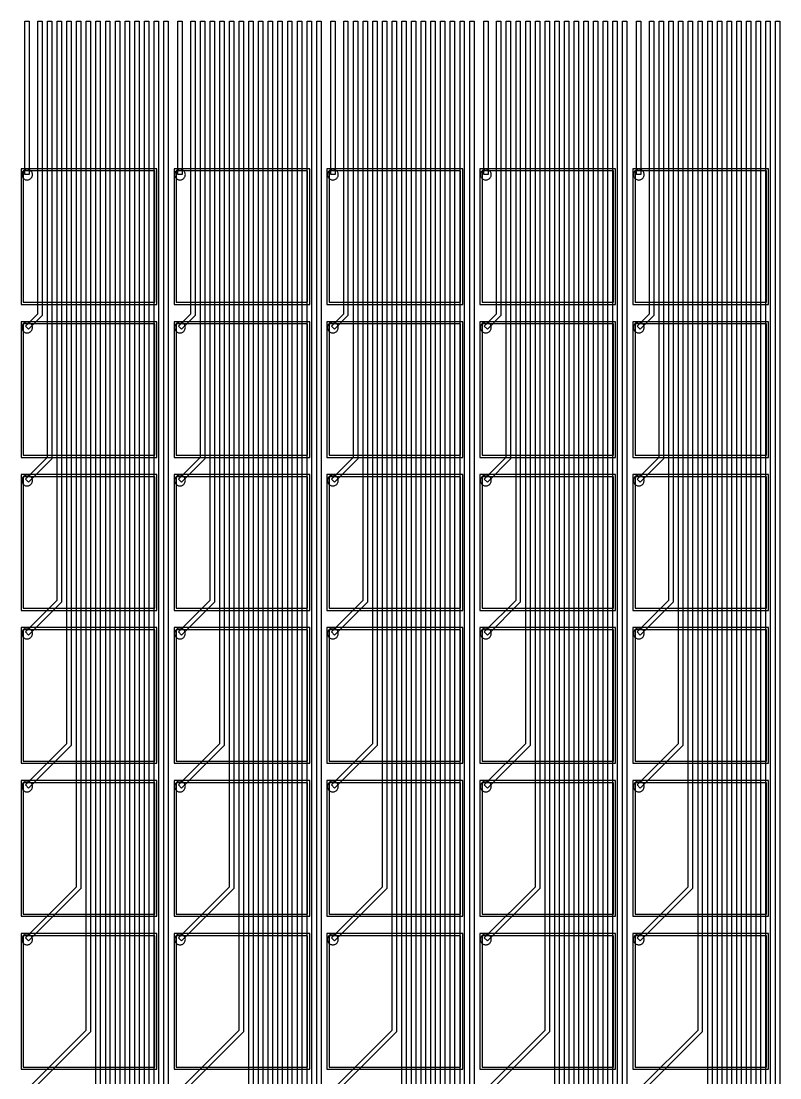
# Model space of a CAD drawing. Header units: metres. Extents: x -1210 to 4965, y 111 to 1966.
# Drawn here: x 2627 to 2979.2, y 1175 to 1665.5 of the extents above; entities that cross this region are included whole.
import ezdxf

# ---------------------------------------------------------------- set-up
doc = ezdxf.new("R2010")
doc.units = ezdxf.units.M
for name, color, linetype in [('Etching', 1, 'CONTINUOUS'), ('EtchingPad', 2, 'CONTINUOUS'), ('Metal1', 4, 'CONTINUOUS'), ('Metal2', 3, 'CONTINUOUS')]:
    doc.layers.add(name, color=color, linetype=linetype)

msp = doc.modelspace()

# ---------------------------------------------------------------- linework, layer by layer
at = {"layer": 'Etching'}
for points in [[(2632.25, 1594.25), (2632.23, 1594.58), (2632.16, 1594.9), (2632.06, 1595.21), (2631.92, 1595.5), (2631.73, 1595.77), (2631.52, 1596.02), (2631.27, 1596.23), (2631, 1596.42), (2630.71, 1596.56), (2630.4, 1596.66), (2630.08, 1596.73), (2629.75, 1596.75), (2629.42, 1596.73), (2629.1, 1596.66), (2628.79, 1596.56), (2628.5, 1596.42), (2628.23, 1596.23), (2627.98, 1596.02), (2627.77, 1595.77), (2627.58, 1595.5), (2627.44, 1595.21), (2627.34, 1594.9), (2627.27, 1594.58), (2627.25, 1594.25), (2627.27, 1593.92), (2627.34, 1593.6), (2627.44, 1593.29), (2627.58, 1593), (2627.77, 1592.73), (2627.98, 1592.48), (2628.23, 1592.27), (2628.5, 1592.08), (2628.79, 1591.94), (2629.1, 1591.84), (2629.42, 1591.77), (2629.75, 1591.75), (2630.08, 1591.77), (2630.4, 1591.84), (2630.71, 1591.94), (2631, 1592.08), (2631.27, 1592.27), (2631.52, 1592.48), (2631.73, 1592.73), (2631.92, 1593), (2632.06, 1593.29), (2632.16, 1593.6), (2632.23, 1593.92), (2632.25, 1594.25)], [(2703.25, 1594.25), (2703.23, 1594.58), (2703.16, 1594.9), (2703.06, 1595.21), (2702.92, 1595.5), (2702.73, 1595.77), (2702.52, 1596.02), (2702.27, 1596.23), (2702, 1596.42), (2701.71, 1596.56), (2701.4, 1596.66), (2701.08, 1596.73), (2700.75, 1596.75), (2700.42, 1596.73), (2700.1, 1596.66), (2699.79, 1596.56), (2699.5, 1596.42), (2699.23, 1596.23), (2698.98, 1596.02), (2698.77, 1595.77), (2698.58, 1595.5), (2698.44, 1595.21), (2698.34, 1594.9), (2698.27, 1594.58), (2698.25, 1594.25), (2698.27, 1593.92), (2698.34, 1593.6), (2698.44, 1593.29), (2698.58, 1593), (2698.77, 1592.73), (2698.98, 1592.48), (2699.23, 1592.27), (2699.5, 1592.08), (2699.79, 1591.94), (2700.1, 1591.84), (2700.42, 1591.77), (2700.75, 1591.75), (2701.08, 1591.77), (2701.4, 1591.84), (2701.71, 1591.94), (2702, 1592.08), (2702.27, 1592.27), (2702.52, 1592.48), (2702.73, 1592.73), (2702.92, 1593), (2703.06, 1593.29), (2703.16, 1593.6), (2703.23, 1593.92), (2703.25, 1594.25)], [(2774.25, 1594.25), (2774.23, 1594.58), (2774.16, 1594.9), (2774.06, 1595.21), (2773.92, 1595.5), (2773.73, 1595.77), (2773.52, 1596.02), (2773.27, 1596.23), (2773, 1596.42), (2772.71, 1596.56), (2772.4, 1596.66), (2772.08, 1596.73), (2771.75, 1596.75), (2771.42, 1596.73), (2771.1, 1596.66), (2770.79, 1596.56), (2770.5, 1596.42), (2770.23, 1596.23), (2769.98, 1596.02), (2769.77, 1595.77), (2769.58, 1595.5), (2769.44, 1595.21), (2769.34, 1594.9), (2769.27, 1594.58), (2769.25, 1594.25), (2769.27, 1593.92), (2769.34, 1593.6), (2769.44, 1593.29), (2769.58, 1593), (2769.77, 1592.73), (2769.98, 1592.48), (2770.23, 1592.27), (2770.5, 1592.08), (2770.79, 1591.94), (2771.1, 1591.84), (2771.42, 1591.77), (2771.75, 1591.75), (2772.08, 1591.77), (2772.4, 1591.84), (2772.71, 1591.94), (2773, 1592.08), (2773.27, 1592.27), (2773.52, 1592.48), (2773.73, 1592.73), (2773.92, 1593), (2774.06, 1593.29), (2774.16, 1593.6), (2774.23, 1593.92), (2774.25, 1594.25)], [(2845.25, 1594.25), (2845.23, 1594.58), (2845.16, 1594.9), (2845.06, 1595.21), (2844.92, 1595.5), (2844.73, 1595.77), (2844.52, 1596.02), (2844.27, 1596.23), (2844, 1596.42), (2843.71, 1596.56), (2843.4, 1596.66), (2843.08, 1596.73), (2842.75, 1596.75), (2842.42, 1596.73), (2842.1, 1596.66), (2841.79, 1596.56), (2841.5, 1596.42), (2841.23, 1596.23), (2840.98, 1596.02), (2840.77, 1595.77), (2840.58, 1595.5), (2840.44, 1595.21), (2840.34, 1594.9), (2840.27, 1594.58), (2840.25, 1594.25), (2840.27, 1593.92), (2840.34, 1593.6), (2840.44, 1593.29), (2840.58, 1593), (2840.77, 1592.73), (2840.98, 1592.48), (2841.23, 1592.27), (2841.5, 1592.08), (2841.79, 1591.94), (2842.1, 1591.84), (2842.42, 1591.77), (2842.75, 1591.75), (2843.08, 1591.77), (2843.4, 1591.84), (2843.71, 1591.94), (2844, 1592.08), (2844.27, 1592.27), (2844.52, 1592.48), (2844.73, 1592.73), (2844.92, 1593), (2845.06, 1593.29), (2845.16, 1593.6), (2845.23, 1593.92), (2845.25, 1594.25)], [(2916.25, 1594.25), (2916.23, 1594.58), (2916.16, 1594.9), (2916.06, 1595.21), (2915.92, 1595.5), (2915.73, 1595.77), (2915.52, 1596.02), (2915.27, 1596.23), (2915, 1596.42), (2914.71, 1596.56), (2914.4, 1596.66), (2914.08, 1596.73), (2913.75, 1596.75), (2913.42, 1596.73), (2913.1, 1596.66), (2912.79, 1596.56), (2912.5, 1596.42), (2912.23, 1596.23), (2911.98, 1596.02), (2911.77, 1595.77), (2911.58, 1595.5), (2911.44, 1595.21), (2911.34, 1594.9), (2911.27, 1594.58), (2911.25, 1594.25), (2911.27, 1593.92), (2911.34, 1593.6), (2911.44, 1593.29), (2911.58, 1593), (2911.77, 1592.73), (2911.98, 1592.48), (2912.23, 1592.27), (2912.5, 1592.08), (2912.79, 1591.94), (2913.1, 1591.84), (2913.42, 1591.77), (2913.75, 1591.75), (2914.08, 1591.77), (2914.4, 1591.84), (2914.71, 1591.94), (2915, 1592.08), (2915.27, 1592.27), (2915.52, 1592.48), (2915.73, 1592.73), (2915.92, 1593), (2916.06, 1593.29), (2916.16, 1593.6), (2916.23, 1593.92), (2916.25, 1594.25)], [(2632.25, 1523.25), (2632.23, 1523.58), (2632.16, 1523.9), (2632.06, 1524.21), (2631.92, 1524.5), (2631.73, 1524.77), (2631.52, 1525.02), (2631.27, 1525.23), (2631, 1525.42), (2630.71, 1525.56), (2630.4, 1525.66), (2630.08, 1525.73), (2629.75, 1525.75), (2629.42, 1525.73), (2629.1, 1525.66), (2628.79, 1525.56), (2628.5, 1525.42), (2628.23, 1525.23), (2627.98, 1525.02), (2627.77, 1524.77), (2627.58, 1524.5), (2627.44, 1524.21), (2627.34, 1523.9), (2627.27, 1523.58), (2627.25, 1523.25), (2627.27, 1522.92), (2627.34, 1522.6), (2627.44, 1522.29), (2627.58, 1522), (2627.77, 1521.73), (2627.98, 1521.48), (2628.23, 1521.27), (2628.5, 1521.08), (2628.79, 1520.94), (2629.1, 1520.84), (2629.42, 1520.77), (2629.75, 1520.75), (2630.08, 1520.77), (2630.4, 1520.84), (2630.71, 1520.94), (2631, 1521.08), (2631.27, 1521.27), (2631.52, 1521.48), (2631.73, 1521.73), (2631.92, 1522), (2632.06, 1522.29), (2632.16, 1522.6), (2632.23, 1522.92), (2632.25, 1523.25)], [(2703.25, 1523.25), (2703.23, 1523.58), (2703.16, 1523.9), (2703.06, 1524.21), (2702.92, 1524.5), (2702.73, 1524.77), (2702.52, 1525.02), (2702.27, 1525.23), (2702, 1525.42), (2701.71, 1525.56), (2701.4, 1525.66), (2701.08, 1525.73), (2700.75, 1525.75), (2700.42, 1525.73), (2700.1, 1525.66), (2699.79, 1525.56), (2699.5, 1525.42), (2699.23, 1525.23), (2698.98, 1525.02), (2698.77, 1524.77), (2698.58, 1524.5), (2698.44, 1524.21), (2698.34, 1523.9), (2698.27, 1523.58), (2698.25, 1523.25), (2698.27, 1522.92), (2698.34, 1522.6), (2698.44, 1522.29), (2698.58, 1522), (2698.77, 1521.73), (2698.98, 1521.48), (2699.23, 1521.27), (2699.5, 1521.08), (2699.79, 1520.94), (2700.1, 1520.84), (2700.42, 1520.77), (2700.75, 1520.75), (2701.08, 1520.77), (2701.4, 1520.84), (2701.71, 1520.94), (2702, 1521.08), (2702.27, 1521.27), (2702.52, 1521.48), (2702.73, 1521.73), (2702.92, 1522), (2703.06, 1522.29), (2703.16, 1522.6), (2703.23, 1522.92), (2703.25, 1523.25)], [(2774.25, 1523.25), (2774.23, 1523.58), (2774.16, 1523.9), (2774.06, 1524.21), (2773.92, 1524.5), (2773.73, 1524.77), (2773.52, 1525.02), (2773.27, 1525.23), (2773, 1525.42), (2772.71, 1525.56), (2772.4, 1525.66), (2772.08, 1525.73), (2771.75, 1525.75), (2771.42, 1525.73), (2771.1, 1525.66), (2770.79, 1525.56), (2770.5, 1525.42), (2770.23, 1525.23), (2769.98, 1525.02), (2769.77, 1524.77), (2769.58, 1524.5), (2769.44, 1524.21), (2769.34, 1523.9), (2769.27, 1523.58), (2769.25, 1523.25), (2769.27, 1522.92), (2769.34, 1522.6), (2769.44, 1522.29), (2769.58, 1522), (2769.77, 1521.73), (2769.98, 1521.48), (2770.23, 1521.27), (2770.5, 1521.08), (2770.79, 1520.94), (2771.1, 1520.84), (2771.42, 1520.77), (2771.75, 1520.75), (2772.08, 1520.77), (2772.4, 1520.84), (2772.71, 1520.94), (2773, 1521.08), (2773.27, 1521.27), (2773.52, 1521.48), (2773.73, 1521.73), (2773.92, 1522), (2774.06, 1522.29), (2774.16, 1522.6), (2774.23, 1522.92), (2774.25, 1523.25)], [(2845.25, 1523.25), (2845.23, 1523.58), (2845.16, 1523.9), (2845.06, 1524.21), (2844.92, 1524.5), (2844.73, 1524.77), (2844.52, 1525.02), (2844.27, 1525.23), (2844, 1525.42), (2843.71, 1525.56), (2843.4, 1525.66), (2843.08, 1525.73), (2842.75, 1525.75), (2842.42, 1525.73), (2842.1, 1525.66), (2841.79, 1525.56), (2841.5, 1525.42), (2841.23, 1525.23), (2840.98, 1525.02), (2840.77, 1524.77), (2840.58, 1524.5), (2840.44, 1524.21), (2840.34, 1523.9), (2840.27, 1523.58), (2840.25, 1523.25), (2840.27, 1522.92), (2840.34, 1522.6), (2840.44, 1522.29), (2840.58, 1522), (2840.77, 1521.73), (2840.98, 1521.48), (2841.23, 1521.27), (2841.5, 1521.08), (2841.79, 1520.94), (2842.1, 1520.84), (2842.42, 1520.77), (2842.75, 1520.75), (2843.08, 1520.77), (2843.4, 1520.84), (2843.71, 1520.94), (2844, 1521.08), (2844.27, 1521.27), (2844.52, 1521.48), (2844.73, 1521.73), (2844.92, 1522), (2845.06, 1522.29), (2845.16, 1522.6), (2845.23, 1522.92), (2845.25, 1523.25)], [(2916.25, 1523.25), (2916.23, 1523.58), (2916.16, 1523.9), (2916.06, 1524.21), (2915.92, 1524.5), (2915.73, 1524.77), (2915.52, 1525.02), (2915.27, 1525.23), (2915, 1525.42), (2914.71, 1525.56), (2914.4, 1525.66), (2914.08, 1525.73), (2913.75, 1525.75), (2913.42, 1525.73), (2913.1, 1525.66), (2912.79, 1525.56), (2912.5, 1525.42), (2912.23, 1525.23), (2911.98, 1525.02), (2911.77, 1524.77), (2911.58, 1524.5), (2911.44, 1524.21), (2911.34, 1523.9), (2911.27, 1523.58), (2911.25, 1523.25), (2911.27, 1522.92), (2911.34, 1522.6), (2911.44, 1522.29), (2911.58, 1522), (2911.77, 1521.73), (2911.98, 1521.48), (2912.23, 1521.27), (2912.5, 1521.08), (2912.79, 1520.94), (2913.1, 1520.84), (2913.42, 1520.77), (2913.75, 1520.75), (2914.08, 1520.77), (2914.4, 1520.84), (2914.71, 1520.94), (2915, 1521.08), (2915.27, 1521.27), (2915.52, 1521.48), (2915.73, 1521.73), (2915.92, 1522), (2916.06, 1522.29), (2916.16, 1522.6), (2916.23, 1522.92), (2916.25, 1523.25)], [(2632.25, 1452.25), (2632.23, 1452.58), (2632.16, 1452.9), (2632.06, 1453.21), (2631.92, 1453.5), (2631.73, 1453.77), (2631.52, 1454.02), (2631.27, 1454.23), (2631, 1454.42), (2630.71, 1454.56), (2630.4, 1454.66), (2630.08, 1454.73), (2629.75, 1454.75), (2629.42, 1454.73), (2629.1, 1454.66), (2628.79, 1454.56), (2628.5, 1454.42), (2628.23, 1454.23), (2627.98, 1454.02), (2627.77, 1453.77), (2627.58, 1453.5), (2627.44, 1453.21), (2627.34, 1452.9), (2627.27, 1452.58), (2627.25, 1452.25), (2627.27, 1451.92), (2627.34, 1451.6), (2627.44, 1451.29), (2627.58, 1451), (2627.77, 1450.73), (2627.98, 1450.48), (2628.23, 1450.27), (2628.5, 1450.08), (2628.79, 1449.94), (2629.1, 1449.84), (2629.42, 1449.77), (2629.75, 1449.75), (2630.08, 1449.77), (2630.4, 1449.84), (2630.71, 1449.94), (2631, 1450.08), (2631.27, 1450.27), (2631.52, 1450.48), (2631.73, 1450.73), (2631.92, 1451), (2632.06, 1451.29), (2632.16, 1451.6), (2632.23, 1451.92), (2632.25, 1452.25)], [(2703.25, 1452.25), (2703.23, 1452.58), (2703.16, 1452.9), (2703.06, 1453.21), (2702.92, 1453.5), (2702.73, 1453.77), (2702.52, 1454.02), (2702.27, 1454.23), (2702, 1454.42), (2701.71, 1454.56), (2701.4, 1454.66), (2701.08, 1454.73), (2700.75, 1454.75), (2700.42, 1454.73), (2700.1, 1454.66), (2699.79, 1454.56), (2699.5, 1454.42), (2699.23, 1454.23), (2698.98, 1454.02), (2698.77, 1453.77), (2698.58, 1453.5), (2698.44, 1453.21), (2698.34, 1452.9), (2698.27, 1452.58), (2698.25, 1452.25), (2698.27, 1451.92), (2698.34, 1451.6), (2698.44, 1451.29), (2698.58, 1451), (2698.77, 1450.73), (2698.98, 1450.48), (2699.23, 1450.27), (2699.5, 1450.08), (2699.79, 1449.94), (2700.1, 1449.84), (2700.42, 1449.77), (2700.75, 1449.75), (2701.08, 1449.77), (2701.4, 1449.84), (2701.71, 1449.94), (2702, 1450.08), (2702.27, 1450.27), (2702.52, 1450.48), (2702.73, 1450.73), (2702.92, 1451), (2703.06, 1451.29), (2703.16, 1451.6), (2703.23, 1451.92), (2703.25, 1452.25)], [(2774.25, 1452.25), (2774.23, 1452.58), (2774.16, 1452.9), (2774.06, 1453.21), (2773.92, 1453.5), (2773.73, 1453.77), (2773.52, 1454.02), (2773.27, 1454.23), (2773, 1454.42), (2772.71, 1454.56), (2772.4, 1454.66), (2772.08, 1454.73), (2771.75, 1454.75), (2771.42, 1454.73), (2771.1, 1454.66), (2770.79, 1454.56), (2770.5, 1454.42), (2770.23, 1454.23), (2769.98, 1454.02), (2769.77, 1453.77), (2769.58, 1453.5), (2769.44, 1453.21), (2769.34, 1452.9), (2769.27, 1452.58), (2769.25, 1452.25), (2769.27, 1451.92), (2769.34, 1451.6), (2769.44, 1451.29), (2769.58, 1451), (2769.77, 1450.73), (2769.98, 1450.48), (2770.23, 1450.27), (2770.5, 1450.08), (2770.79, 1449.94), (2771.1, 1449.84), (2771.42, 1449.77), (2771.75, 1449.75), (2772.08, 1449.77), (2772.4, 1449.84), (2772.71, 1449.94), (2773, 1450.08), (2773.27, 1450.27), (2773.52, 1450.48), (2773.73, 1450.73), (2773.92, 1451), (2774.06, 1451.29), (2774.16, 1451.6), (2774.23, 1451.92), (2774.25, 1452.25)], [(2845.25, 1452.25), (2845.23, 1452.58), (2845.16, 1452.9), (2845.06, 1453.21), (2844.92, 1453.5), (2844.73, 1453.77), (2844.52, 1454.02), (2844.27, 1454.23), (2844, 1454.42), (2843.71, 1454.56), (2843.4, 1454.66), (2843.08, 1454.73), (2842.75, 1454.75), (2842.42, 1454.73), (2842.1, 1454.66), (2841.79, 1454.56), (2841.5, 1454.42), (2841.23, 1454.23), (2840.98, 1454.02), (2840.77, 1453.77), (2840.58, 1453.5), (2840.44, 1453.21), (2840.34, 1452.9), (2840.27, 1452.58), (2840.25, 1452.25), (2840.27, 1451.92), (2840.34, 1451.6), (2840.44, 1451.29), (2840.58, 1451), (2840.77, 1450.73), (2840.98, 1450.48), (2841.23, 1450.27), (2841.5, 1450.08), (2841.79, 1449.94), (2842.1, 1449.84), (2842.42, 1449.77), (2842.75, 1449.75), (2843.08, 1449.77), (2843.4, 1449.84), (2843.71, 1449.94), (2844, 1450.08), (2844.27, 1450.27), (2844.52, 1450.48), (2844.73, 1450.73), (2844.92, 1451), (2845.06, 1451.29), (2845.16, 1451.6), (2845.23, 1451.92), (2845.25, 1452.25)], [(2916.25, 1452.25), (2916.23, 1452.58), (2916.16, 1452.9), (2916.06, 1453.21), (2915.92, 1453.5), (2915.73, 1453.77), (2915.52, 1454.02), (2915.27, 1454.23), (2915, 1454.42), (2914.71, 1454.56), (2914.4, 1454.66), (2914.08, 1454.73), (2913.75, 1454.75), (2913.42, 1454.73), (2913.1, 1454.66), (2912.79, 1454.56), (2912.5, 1454.42), (2912.23, 1454.23), (2911.98, 1454.02), (2911.77, 1453.77), (2911.58, 1453.5), (2911.44, 1453.21), (2911.34, 1452.9), (2911.27, 1452.58), (2911.25, 1452.25), (2911.27, 1451.92), (2911.34, 1451.6), (2911.44, 1451.29), (2911.58, 1451), (2911.77, 1450.73), (2911.98, 1450.48), (2912.23, 1450.27), (2912.5, 1450.08), (2912.79, 1449.94), (2913.1, 1449.84), (2913.42, 1449.77), (2913.75, 1449.75), (2914.08, 1449.77), (2914.4, 1449.84), (2914.71, 1449.94), (2915, 1450.08), (2915.27, 1450.27), (2915.52, 1450.48), (2915.73, 1450.73), (2915.92, 1451), (2916.06, 1451.29), (2916.16, 1451.6), (2916.23, 1451.92), (2916.25, 1452.25)], [(2632.25, 1381.25), (2632.23, 1381.58), (2632.16, 1381.9), (2632.06, 1382.21), (2631.92, 1382.5), (2631.73, 1382.77), (2631.52, 1383.02), (2631.27, 1383.23), (2631, 1383.42), (2630.71, 1383.56), (2630.4, 1383.66), (2630.08, 1383.73), (2629.75, 1383.75), (2629.42, 1383.73), (2629.1, 1383.66), (2628.79, 1383.56), (2628.5, 1383.42), (2628.23, 1383.23), (2627.98, 1383.02), (2627.77, 1382.77), (2627.58, 1382.5), (2627.44, 1382.21), (2627.34, 1381.9), (2627.27, 1381.58), (2627.25, 1381.25), (2627.27, 1380.92), (2627.34, 1380.6), (2627.44, 1380.29), (2627.58, 1380), (2627.77, 1379.73), (2627.98, 1379.48), (2628.23, 1379.27), (2628.5, 1379.08), (2628.79, 1378.94), (2629.1, 1378.84), (2629.42, 1378.77), (2629.75, 1378.75), (2630.08, 1378.77), (2630.4, 1378.84), (2630.71, 1378.94), (2631, 1379.08), (2631.27, 1379.27), (2631.52, 1379.48), (2631.73, 1379.73), (2631.92, 1380), (2632.06, 1380.29), (2632.16, 1380.6), (2632.23, 1380.92), (2632.25, 1381.25)], [(2703.25, 1381.25), (2703.23, 1381.58), (2703.16, 1381.9), (2703.06, 1382.21), (2702.92, 1382.5), (2702.73, 1382.77), (2702.52, 1383.02), (2702.27, 1383.23), (2702, 1383.42), (2701.71, 1383.56), (2701.4, 1383.66), (2701.08, 1383.73), (2700.75, 1383.75), (2700.42, 1383.73), (2700.1, 1383.66), (2699.79, 1383.56), (2699.5, 1383.42), (2699.23, 1383.23), (2698.98, 1383.02), (2698.77, 1382.77), (2698.58, 1382.5), (2698.44, 1382.21), (2698.34, 1381.9), (2698.27, 1381.58), (2698.25, 1381.25), (2698.27, 1380.92), (2698.34, 1380.6), (2698.44, 1380.29), (2698.58, 1380), (2698.77, 1379.73), (2698.98, 1379.48), (2699.23, 1379.27), (2699.5, 1379.08), (2699.79, 1378.94), (2700.1, 1378.84), (2700.42, 1378.77), (2700.75, 1378.75), (2701.08, 1378.77), (2701.4, 1378.84), (2701.71, 1378.94), (2702, 1379.08), (2702.27, 1379.27), (2702.52, 1379.48), (2702.73, 1379.73), (2702.92, 1380), (2703.06, 1380.29), (2703.16, 1380.6), (2703.23, 1380.92), (2703.25, 1381.25)], [(2774.25, 1381.25), (2774.23, 1381.58), (2774.16, 1381.9), (2774.06, 1382.21), (2773.92, 1382.5), (2773.73, 1382.77), (2773.52, 1383.02), (2773.27, 1383.23), (2773, 1383.42), (2772.71, 1383.56), (2772.4, 1383.66), (2772.08, 1383.73), (2771.75, 1383.75), (2771.42, 1383.73), (2771.1, 1383.66), (2770.79, 1383.56), (2770.5, 1383.42), (2770.23, 1383.23), (2769.98, 1383.02), (2769.77, 1382.77), (2769.58, 1382.5), (2769.44, 1382.21), (2769.34, 1381.9), (2769.27, 1381.58), (2769.25, 1381.25), (2769.27, 1380.92), (2769.34, 1380.6), (2769.44, 1380.29), (2769.58, 1380), (2769.77, 1379.73), (2769.98, 1379.48), (2770.23, 1379.27), (2770.5, 1379.08), (2770.79, 1378.94), (2771.1, 1378.84), (2771.42, 1378.77), (2771.75, 1378.75), (2772.08, 1378.77), (2772.4, 1378.84), (2772.71, 1378.94), (2773, 1379.08), (2773.27, 1379.27), (2773.52, 1379.48), (2773.73, 1379.73), (2773.92, 1380), (2774.06, 1380.29), (2774.16, 1380.6), (2774.23, 1380.92), (2774.25, 1381.25)], [(2845.25, 1381.25), (2845.23, 1381.58), (2845.16, 1381.9), (2845.06, 1382.21), (2844.92, 1382.5), (2844.73, 1382.77), (2844.52, 1383.02), (2844.27, 1383.23), (2844, 1383.42), (2843.71, 1383.56), (2843.4, 1383.66), (2843.08, 1383.73), (2842.75, 1383.75), (2842.42, 1383.73), (2842.1, 1383.66), (2841.79, 1383.56), (2841.5, 1383.42), (2841.23, 1383.23), (2840.98, 1383.02), (2840.77, 1382.77), (2840.58, 1382.5), (2840.44, 1382.21), (2840.34, 1381.9), (2840.27, 1381.58), (2840.25, 1381.25), (2840.27, 1380.92), (2840.34, 1380.6), (2840.44, 1380.29), (2840.58, 1380), (2840.77, 1379.73), (2840.98, 1379.48), (2841.23, 1379.27), (2841.5, 1379.08), (2841.79, 1378.94), (2842.1, 1378.84), (2842.42, 1378.77), (2842.75, 1378.75), (2843.08, 1378.77), (2843.4, 1378.84), (2843.71, 1378.94), (2844, 1379.08), (2844.27, 1379.27), (2844.52, 1379.48), (2844.73, 1379.73), (2844.92, 1380), (2845.06, 1380.29), (2845.16, 1380.6), (2845.23, 1380.92), (2845.25, 1381.25)], [(2916.25, 1381.25), (2916.23, 1381.58), (2916.16, 1381.9), (2916.06, 1382.21), (2915.92, 1382.5), (2915.73, 1382.77), (2915.52, 1383.02), (2915.27, 1383.23), (2915, 1383.42), (2914.71, 1383.56), (2914.4, 1383.66), (2914.08, 1383.73), (2913.75, 1383.75), (2913.42, 1383.73), (2913.1, 1383.66), (2912.79, 1383.56), (2912.5, 1383.42), (2912.23, 1383.23), (2911.98, 1383.02), (2911.77, 1382.77), (2911.58, 1382.5), (2911.44, 1382.21), (2911.34, 1381.9), (2911.27, 1381.58), (2911.25, 1381.25), (2911.27, 1380.92), (2911.34, 1380.6), (2911.44, 1380.29), (2911.58, 1380), (2911.77, 1379.73), (2911.98, 1379.48), (2912.23, 1379.27), (2912.5, 1379.08), (2912.79, 1378.94), (2913.1, 1378.84), (2913.42, 1378.77), (2913.75, 1378.75), (2914.08, 1378.77), (2914.4, 1378.84), (2914.71, 1378.94), (2915, 1379.08), (2915.27, 1379.27), (2915.52, 1379.48), (2915.73, 1379.73), (2915.92, 1380), (2916.06, 1380.29), (2916.16, 1380.6), (2916.23, 1380.92), (2916.25, 1381.25)], [(2632.25, 1310.25), (2632.23, 1310.58), (2632.16, 1310.9), (2632.06, 1311.21), (2631.92, 1311.5), (2631.73, 1311.77), (2631.52, 1312.02), (2631.27, 1312.23), (2631, 1312.42), (2630.71, 1312.56), (2630.4, 1312.66), (2630.08, 1312.73), (2629.75, 1312.75), (2629.42, 1312.73), (2629.1, 1312.66), (2628.79, 1312.56), (2628.5, 1312.42), (2628.23, 1312.23), (2627.98, 1312.02), (2627.77, 1311.77), (2627.58, 1311.5), (2627.44, 1311.21), (2627.34, 1310.9), (2627.27, 1310.58), (2627.25, 1310.25), (2627.27, 1309.92), (2627.34, 1309.6), (2627.44, 1309.29), (2627.58, 1309), (2627.77, 1308.73), (2627.98, 1308.48), (2628.23, 1308.27), (2628.5, 1308.08), (2628.79, 1307.94), (2629.1, 1307.84), (2629.42, 1307.77), (2629.75, 1307.75), (2630.08, 1307.77), (2630.4, 1307.84), (2630.71, 1307.94), (2631, 1308.08), (2631.27, 1308.27), (2631.52, 1308.48), (2631.73, 1308.73), (2631.92, 1309), (2632.06, 1309.29), (2632.16, 1309.6), (2632.23, 1309.92), (2632.25, 1310.25)], [(2703.25, 1310.25), (2703.23, 1310.58), (2703.16, 1310.9), (2703.06, 1311.21), (2702.92, 1311.5), (2702.73, 1311.77), (2702.52, 1312.02), (2702.27, 1312.23), (2702, 1312.42), (2701.71, 1312.56), (2701.4, 1312.66), (2701.08, 1312.73), (2700.75, 1312.75), (2700.42, 1312.73), (2700.1, 1312.66), (2699.79, 1312.56), (2699.5, 1312.42), (2699.23, 1312.23), (2698.98, 1312.02), (2698.77, 1311.77), (2698.58, 1311.5), (2698.44, 1311.21), (2698.34, 1310.9), (2698.27, 1310.58), (2698.25, 1310.25), (2698.27, 1309.92), (2698.34, 1309.6), (2698.44, 1309.29), (2698.58, 1309), (2698.77, 1308.73), (2698.98, 1308.48), (2699.23, 1308.27), (2699.5, 1308.08), (2699.79, 1307.94), (2700.1, 1307.84), (2700.42, 1307.77), (2700.75, 1307.75), (2701.08, 1307.77), (2701.4, 1307.84), (2701.71, 1307.94), (2702, 1308.08), (2702.27, 1308.27), (2702.52, 1308.48), (2702.73, 1308.73), (2702.92, 1309), (2703.06, 1309.29), (2703.16, 1309.6), (2703.23, 1309.92), (2703.25, 1310.25)], [(2774.25, 1310.25), (2774.23, 1310.58), (2774.16, 1310.9), (2774.06, 1311.21), (2773.92, 1311.5), (2773.73, 1311.77), (2773.52, 1312.02), (2773.27, 1312.23), (2773, 1312.42), (2772.71, 1312.56), (2772.4, 1312.66), (2772.08, 1312.73), (2771.75, 1312.75), (2771.42, 1312.73), (2771.1, 1312.66), (2770.79, 1312.56), (2770.5, 1312.42), (2770.23, 1312.23), (2769.98, 1312.02), (2769.77, 1311.77), (2769.58, 1311.5), (2769.44, 1311.21), (2769.34, 1310.9), (2769.27, 1310.58), (2769.25, 1310.25), (2769.27, 1309.92), (2769.34, 1309.6), (2769.44, 1309.29), (2769.58, 1309), (2769.77, 1308.73), (2769.98, 1308.48), (2770.23, 1308.27), (2770.5, 1308.08), (2770.79, 1307.94), (2771.1, 1307.84), (2771.42, 1307.77), (2771.75, 1307.75), (2772.08, 1307.77), (2772.4, 1307.84), (2772.71, 1307.94), (2773, 1308.08), (2773.27, 1308.27), (2773.52, 1308.48), (2773.73, 1308.73), (2773.92, 1309), (2774.06, 1309.29), (2774.16, 1309.6), (2774.23, 1309.92), (2774.25, 1310.25)], [(2845.25, 1310.25), (2845.23, 1310.58), (2845.16, 1310.9), (2845.06, 1311.21), (2844.92, 1311.5), (2844.73, 1311.77), (2844.52, 1312.02), (2844.27, 1312.23), (2844, 1312.42), (2843.71, 1312.56), (2843.4, 1312.66), (2843.08, 1312.73), (2842.75, 1312.75), (2842.42, 1312.73), (2842.1, 1312.66), (2841.79, 1312.56), (2841.5, 1312.42), (2841.23, 1312.23), (2840.98, 1312.02), (2840.77, 1311.77), (2840.58, 1311.5), (2840.44, 1311.21), (2840.34, 1310.9), (2840.27, 1310.58), (2840.25, 1310.25), (2840.27, 1309.92), (2840.34, 1309.6), (2840.44, 1309.29), (2840.58, 1309), (2840.77, 1308.73), (2840.98, 1308.48), (2841.23, 1308.27), (2841.5, 1308.08), (2841.79, 1307.94), (2842.1, 1307.84), (2842.42, 1307.77), (2842.75, 1307.75), (2843.08, 1307.77), (2843.4, 1307.84), (2843.71, 1307.94), (2844, 1308.08), (2844.27, 1308.27), (2844.52, 1308.48), (2844.73, 1308.73), (2844.92, 1309), (2845.06, 1309.29), (2845.16, 1309.6), (2845.23, 1309.92), (2845.25, 1310.25)], [(2916.25, 1310.25), (2916.23, 1310.58), (2916.16, 1310.9), (2916.06, 1311.21), (2915.92, 1311.5), (2915.73, 1311.77), (2915.52, 1312.02), (2915.27, 1312.23), (2915, 1312.42), (2914.71, 1312.56), (2914.4, 1312.66), (2914.08, 1312.73), (2913.75, 1312.75), (2913.42, 1312.73), (2913.1, 1312.66), (2912.79, 1312.56), (2912.5, 1312.42), (2912.23, 1312.23), (2911.98, 1312.02), (2911.77, 1311.77), (2911.58, 1311.5), (2911.44, 1311.21), (2911.34, 1310.9), (2911.27, 1310.58), (2911.25, 1310.25), (2911.27, 1309.92), (2911.34, 1309.6), (2911.44, 1309.29), (2911.58, 1309), (2911.77, 1308.73), (2911.98, 1308.48), (2912.23, 1308.27), (2912.5, 1308.08), (2912.79, 1307.94), (2913.1, 1307.84), (2913.42, 1307.77), (2913.75, 1307.75), (2914.08, 1307.77), (2914.4, 1307.84), (2914.71, 1307.94), (2915, 1308.08), (2915.27, 1308.27), (2915.52, 1308.48), (2915.73, 1308.73), (2915.92, 1309), (2916.06, 1309.29), (2916.16, 1309.6), (2916.23, 1309.92), (2916.25, 1310.25)], [(2632.25, 1239.25), (2632.23, 1239.58), (2632.16, 1239.9), (2632.06, 1240.21), (2631.92, 1240.5), (2631.73, 1240.77), (2631.52, 1241.02), (2631.27, 1241.23), (2631, 1241.42), (2630.71, 1241.56), (2630.4, 1241.66), (2630.08, 1241.73), (2629.75, 1241.75), (2629.42, 1241.73), (2629.1, 1241.66), (2628.79, 1241.56), (2628.5, 1241.42), (2628.23, 1241.23), (2627.98, 1241.02), (2627.77, 1240.77), (2627.58, 1240.5), (2627.44, 1240.21), (2627.34, 1239.9), (2627.27, 1239.58), (2627.25, 1239.25), (2627.27, 1238.92), (2627.34, 1238.6), (2627.44, 1238.29), (2627.58, 1238), (2627.77, 1237.73), (2627.98, 1237.48), (2628.23, 1237.27), (2628.5, 1237.08), (2628.79, 1236.94), (2629.1, 1236.84), (2629.42, 1236.77), (2629.75, 1236.75), (2630.08, 1236.77), (2630.4, 1236.84), (2630.71, 1236.94), (2631, 1237.08), (2631.27, 1237.27), (2631.52, 1237.48), (2631.73, 1237.73), (2631.92, 1238), (2632.06, 1238.29), (2632.16, 1238.6), (2632.23, 1238.92), (2632.25, 1239.25)], [(2703.25, 1239.25), (2703.23, 1239.58), (2703.16, 1239.9), (2703.06, 1240.21), (2702.92, 1240.5), (2702.73, 1240.77), (2702.52, 1241.02), (2702.27, 1241.23), (2702, 1241.42), (2701.71, 1241.56), (2701.4, 1241.66), (2701.08, 1241.73), (2700.75, 1241.75), (2700.42, 1241.73), (2700.1, 1241.66), (2699.79, 1241.56), (2699.5, 1241.42), (2699.23, 1241.23), (2698.98, 1241.02), (2698.77, 1240.77), (2698.58, 1240.5), (2698.44, 1240.21), (2698.34, 1239.9), (2698.27, 1239.58), (2698.25, 1239.25), (2698.27, 1238.92), (2698.34, 1238.6), (2698.44, 1238.29), (2698.58, 1238), (2698.77, 1237.73), (2698.98, 1237.48), (2699.23, 1237.27), (2699.5, 1237.08), (2699.79, 1236.94), (2700.1, 1236.84), (2700.42, 1236.77), (2700.75, 1236.75), (2701.08, 1236.77), (2701.4, 1236.84), (2701.71, 1236.94), (2702, 1237.08), (2702.27, 1237.27), (2702.52, 1237.48), (2702.73, 1237.73), (2702.92, 1238), (2703.06, 1238.29), (2703.16, 1238.6), (2703.23, 1238.92), (2703.25, 1239.25)], [(2774.25, 1239.25), (2774.23, 1239.58), (2774.16, 1239.9), (2774.06, 1240.21), (2773.92, 1240.5), (2773.73, 1240.77), (2773.52, 1241.02), (2773.27, 1241.23), (2773, 1241.42), (2772.71, 1241.56), (2772.4, 1241.66), (2772.08, 1241.73), (2771.75, 1241.75), (2771.42, 1241.73), (2771.1, 1241.66), (2770.79, 1241.56), (2770.5, 1241.42), (2770.23, 1241.23), (2769.98, 1241.02), (2769.77, 1240.77), (2769.58, 1240.5), (2769.44, 1240.21), (2769.34, 1239.9), (2769.27, 1239.58), (2769.25, 1239.25), (2769.27, 1238.92), (2769.34, 1238.6), (2769.44, 1238.29), (2769.58, 1238), (2769.77, 1237.73), (2769.98, 1237.48), (2770.23, 1237.27), (2770.5, 1237.08), (2770.79, 1236.94), (2771.1, 1236.84), (2771.42, 1236.77), (2771.75, 1236.75), (2772.08, 1236.77), (2772.4, 1236.84), (2772.71, 1236.94), (2773, 1237.08), (2773.27, 1237.27), (2773.52, 1237.48), (2773.73, 1237.73), (2773.92, 1238), (2774.06, 1238.29), (2774.16, 1238.6), (2774.23, 1238.92), (2774.25, 1239.25)], [(2845.25, 1239.25), (2845.23, 1239.58), (2845.16, 1239.9), (2845.06, 1240.21), (2844.92, 1240.5), (2844.73, 1240.77), (2844.52, 1241.02), (2844.27, 1241.23), (2844, 1241.42), (2843.71, 1241.56), (2843.4, 1241.66), (2843.08, 1241.73), (2842.75, 1241.75), (2842.42, 1241.73), (2842.1, 1241.66), (2841.79, 1241.56), (2841.5, 1241.42), (2841.23, 1241.23), (2840.98, 1241.02), (2840.77, 1240.77), (2840.58, 1240.5), (2840.44, 1240.21), (2840.34, 1239.9), (2840.27, 1239.58), (2840.25, 1239.25), (2840.27, 1238.92), (2840.34, 1238.6), (2840.44, 1238.29), (2840.58, 1238), (2840.77, 1237.73), (2840.98, 1237.48), (2841.23, 1237.27), (2841.5, 1237.08), (2841.79, 1236.94), (2842.1, 1236.84), (2842.42, 1236.77), (2842.75, 1236.75), (2843.08, 1236.77), (2843.4, 1236.84), (2843.71, 1236.94), (2844, 1237.08), (2844.27, 1237.27), (2844.52, 1237.48), (2844.73, 1237.73), (2844.92, 1238), (2845.06, 1238.29), (2845.16, 1238.6), (2845.23, 1238.92), (2845.25, 1239.25)], [(2916.25, 1239.25), (2916.23, 1239.58), (2916.16, 1239.9), (2916.06, 1240.21), (2915.92, 1240.5), (2915.73, 1240.77), (2915.52, 1241.02), (2915.27, 1241.23), (2915, 1241.42), (2914.71, 1241.56), (2914.4, 1241.66), (2914.08, 1241.73), (2913.75, 1241.75), (2913.42, 1241.73), (2913.1, 1241.66), (2912.79, 1241.56), (2912.5, 1241.42), (2912.23, 1241.23), (2911.98, 1241.02), (2911.77, 1240.77), (2911.58, 1240.5), (2911.44, 1240.21), (2911.34, 1239.9), (2911.27, 1239.58), (2911.25, 1239.25), (2911.27, 1238.92), (2911.34, 1238.6), (2911.44, 1238.29), (2911.58, 1238), (2911.77, 1237.73), (2911.98, 1237.48), (2912.23, 1237.27), (2912.5, 1237.08), (2912.79, 1236.94), (2913.1, 1236.84), (2913.42, 1236.77), (2913.75, 1236.75), (2914.08, 1236.77), (2914.4, 1236.84), (2914.71, 1236.94), (2915, 1237.08), (2915.27, 1237.27), (2915.52, 1237.48), (2915.73, 1237.73), (2915.92, 1238), (2916.06, 1238.29), (2916.16, 1238.6), (2916.23, 1238.92), (2916.25, 1239.25)]]:
    msp.add_lwpolyline(points, close=True, dxfattribs=at)
at = {"layer": 'EtchingPad'}
for points in [[(2628, 1535), (2689, 1535), (2689, 1596), (2628, 1596), (2628, 1535)], [(2699, 1535), (2760, 1535), (2760, 1596), (2699, 1596), (2699, 1535)], [(2770, 1535), (2831, 1535), (2831, 1596), (2770, 1596), (2770, 1535)], [(2841, 1535), (2902, 1535), (2902, 1596), (2841, 1596), (2841, 1535)], [(2912, 1535), (2973, 1535), (2973, 1596), (2912, 1596), (2912, 1535)], [(2628, 1464), (2689, 1464), (2689, 1525), (2628, 1525), (2628, 1464)], [(2699, 1464), (2760, 1464), (2760, 1525), (2699, 1525), (2699, 1464)], [(2770, 1464), (2831, 1464), (2831, 1525), (2770, 1525), (2770, 1464)], [(2841, 1464), (2902, 1464), (2902, 1525), (2841, 1525), (2841, 1464)], [(2912, 1464), (2973, 1464), (2973, 1525), (2912, 1525), (2912, 1464)], [(2628, 1393), (2689, 1393), (2689, 1454), (2628, 1454), (2628, 1393)], [(2699, 1393), (2760, 1393), (2760, 1454), (2699, 1454), (2699, 1393)], [(2770, 1393), (2831, 1393), (2831, 1454), (2770, 1454), (2770, 1393)], [(2841, 1393), (2902, 1393), (2902, 1454), (2841, 1454), (2841, 1393)], [(2912, 1393), (2973, 1393), (2973, 1454), (2912, 1454), (2912, 1393)], [(2628, 1322), (2689, 1322), (2689, 1383), (2628, 1383), (2628, 1322)], [(2699, 1322), (2760, 1322), (2760, 1383), (2699, 1383), (2699, 1322)], [(2770, 1322), (2831, 1322), (2831, 1383), (2770, 1383), (2770, 1322)], [(2841, 1322), (2902, 1322), (2902, 1383), (2841, 1383), (2841, 1322)], [(2912, 1322), (2973, 1322), (2973, 1383), (2912, 1383), (2912, 1322)], [(2628, 1251), (2689, 1251), (2689, 1312), (2628, 1312), (2628, 1251)], [(2699, 1251), (2760, 1251), (2760, 1312), (2699, 1312), (2699, 1251)], [(2770, 1251), (2831, 1251), (2831, 1312), (2770, 1312), (2770, 1251)], [(2841, 1251), (2902, 1251), (2902, 1312), (2841, 1312), (2841, 1251)], [(2912, 1251), (2973, 1251), (2973, 1312), (2912, 1312), (2912, 1251)], [(2628, 1180), (2689, 1180), (2689, 1241), (2628, 1241), (2628, 1180)], [(2699, 1180), (2760, 1180), (2760, 1241), (2699, 1241), (2699, 1180)], [(2770, 1180), (2831, 1180), (2831, 1241), (2770, 1241), (2770, 1180)], [(2841, 1180), (2902, 1180), (2902, 1241), (2841, 1241), (2841, 1180)], [(2912, 1180), (2973, 1180), (2973, 1241), (2912, 1241), (2912, 1180)]]:
    msp.add_lwpolyline(points, close=True, dxfattribs=at)
at = {"layer": 'Metal1'}
for points in [[(2630.75, 1665.5), (2630.75, 1594.25), (2628.75, 1594.25), (2628.75, 1665.5)], [(2695.25, 1665.5), (2695.25, 664.34), (2630.46, 599.54), (2629.04, 600.96), (2693.25, 665.16), (2693.25, 1665.5)], [(2690.75, 1665.5), (2690.75, 730.84), (2630.46, 670.54), (2629.04, 671.96), (2688.75, 731.66), (2688.75, 1665.5)], [(2686.25, 1665.5), (2686.25, 797.34), (2630.46, 741.54), (2629.04, 742.96), (2684.25, 798.16), (2684.25, 1665.5)], [(2681.75, 1665.5), (2681.75, 863.84), (2630.46, 812.54), (2629.04, 813.96), (2679.75, 864.66), (2679.75, 1665.5)], [(2677.25, 1665.5), (2677.25, 930.34), (2630.46, 883.54), (2629.04, 884.96), (2675.25, 931.16), (2675.25, 1665.5)], [(2672.75, 1665.5), (2672.75, 996.84), (2630.46, 954.54), (2629.04, 955.96), (2670.75, 997.66), (2670.75, 1665.5)], [(2668.25, 1665.5), (2668.25, 1063.34), (2630.46, 1025.54), (2629.04, 1026.96), (2666.25, 1064.16), (2666.25, 1665.5)], [(2663.75, 1665.5), (2663.75, 1129.84), (2630.46, 1096.54), (2629.04, 1097.96), (2661.75, 1130.66), (2661.75, 1665.5)], [(2659.25, 1665.5), (2659.25, 1196.34), (2630.46, 1167.54), (2629.04, 1168.96), (2657.25, 1197.16), (2657.25, 1665.5)], [(2654.75, 1665.5), (2654.75, 1262.84), (2630.46, 1238.54), (2629.04, 1239.96), (2652.75, 1263.66), (2652.75, 1665.5)], [(2650.25, 1665.5), (2650.25, 1329.34), (2630.46, 1309.54), (2629.04, 1310.96), (2648.25, 1330.16), (2648.25, 1665.5)], [(2645.75, 1665.5), (2645.75, 1395.84), (2630.46, 1380.54), (2629.04, 1381.96), (2643.75, 1396.66), (2643.75, 1665.5)], [(2641.25, 1665.5), (2641.25, 1462.34), (2630.46, 1451.54), (2629.04, 1452.96), (2639.25, 1463.16), (2639.25, 1665.5)], [(2636.75, 1665.5), (2636.75, 1528.84), (2630.46, 1522.54), (2629.04, 1523.96), (2634.75, 1529.66), (2634.75, 1665.5)], [(2701.75, 1665.5), (2701.75, 1594.25), (2699.75, 1594.25), (2699.75, 1665.5)], [(2766.25, 1665.5), (2766.25, 664.34), (2701.46, 599.54), (2700.04, 600.96), (2764.25, 665.16), (2764.25, 1665.5)], [(2761.75, 1665.5), (2761.75, 730.84), (2701.46, 670.54), (2700.04, 671.96), (2759.75, 731.66), (2759.75, 1665.5)], [(2757.25, 1665.5), (2757.25, 797.34), (2701.46, 741.54), (2700.04, 742.96), (2755.25, 798.16), (2755.25, 1665.5)], [(2752.75, 1665.5), (2752.75, 863.84), (2701.46, 812.54), (2700.04, 813.96), (2750.75, 864.66), (2750.75, 1665.5)], [(2748.25, 1665.5), (2748.25, 930.34), (2701.46, 883.54), (2700.04, 884.96), (2746.25, 931.16), (2746.25, 1665.5)], [(2743.75, 1665.5), (2743.75, 996.84), (2701.46, 954.54), (2700.04, 955.96), (2741.75, 997.66), (2741.75, 1665.5)], [(2739.25, 1665.5), (2739.25, 1063.34), (2701.46, 1025.54), (2700.04, 1026.96), (2737.25, 1064.16), (2737.25, 1665.5)], [(2734.75, 1665.5), (2734.75, 1129.84), (2701.46, 1096.54), (2700.04, 1097.96), (2732.75, 1130.66), (2732.75, 1665.5)], [(2730.25, 1665.5), (2730.25, 1196.34), (2701.46, 1167.54), (2700.04, 1168.96), (2728.25, 1197.16), (2728.25, 1665.5)], [(2725.75, 1665.5), (2725.75, 1262.84), (2701.46, 1238.54), (2700.04, 1239.96), (2723.75, 1263.66), (2723.75, 1665.5)], [(2721.25, 1665.5), (2721.25, 1329.34), (2701.46, 1309.54), (2700.04, 1310.96), (2719.25, 1330.16), (2719.25, 1665.5)], [(2716.75, 1665.5), (2716.75, 1395.84), (2701.46, 1380.54), (2700.04, 1381.96), (2714.75, 1396.66), (2714.75, 1665.5)], [(2712.25, 1665.5), (2712.25, 1462.34), (2701.46, 1451.54), (2700.04, 1452.96), (2710.25, 1463.16), (2710.25, 1665.5)], [(2707.75, 1665.5), (2707.75, 1528.84), (2701.46, 1522.54), (2700.04, 1523.96), (2705.75, 1529.66), (2705.75, 1665.5)], [(2772.75, 1665.5), (2772.75, 1594.25), (2770.75, 1594.25), (2770.75, 1665.5)], [(2837.25, 1665.5), (2837.25, 664.34), (2772.46, 599.54), (2771.04, 600.96), (2835.25, 665.16), (2835.25, 1665.5)], [(2832.75, 1665.5), (2832.75, 730.84), (2772.46, 670.54), (2771.04, 671.96), (2830.75, 731.66), (2830.75, 1665.5)], [(2828.25, 1665.5), (2828.25, 797.34), (2772.46, 741.54), (2771.04, 742.96), (2826.25, 798.16), (2826.25, 1665.5)], [(2823.75, 1665.5), (2823.75, 863.84), (2772.46, 812.54), (2771.04, 813.96), (2821.75, 864.66), (2821.75, 1665.5)], [(2819.25, 1665.5), (2819.25, 930.34), (2772.46, 883.54), (2771.04, 884.96), (2817.25, 931.16), (2817.25, 1665.5)], [(2814.75, 1665.5), (2814.75, 996.84), (2772.46, 954.54), (2771.04, 955.96), (2812.75, 997.66), (2812.75, 1665.5)], [(2810.25, 1665.5), (2810.25, 1063.34), (2772.46, 1025.54), (2771.04, 1026.96), (2808.25, 1064.16), (2808.25, 1665.5)], [(2805.75, 1665.5), (2805.75, 1129.84), (2772.46, 1096.54), (2771.04, 1097.96), (2803.75, 1130.66), (2803.75, 1665.5)], [(2801.25, 1665.5), (2801.25, 1196.34), (2772.46, 1167.54), (2771.04, 1168.96), (2799.25, 1197.16), (2799.25, 1665.5)], [(2796.75, 1665.5), (2796.75, 1262.84), (2772.46, 1238.54), (2771.04, 1239.96), (2794.75, 1263.66), (2794.75, 1665.5)], [(2792.25, 1665.5), (2792.25, 1329.34), (2772.46, 1309.54), (2771.04, 1310.96), (2790.25, 1330.16), (2790.25, 1665.5)], [(2787.75, 1665.5), (2787.75, 1395.84), (2772.46, 1380.54), (2771.04, 1381.96), (2785.75, 1396.66), (2785.75, 1665.5)], [(2783.25, 1665.5), (2783.25, 1462.34), (2772.46, 1451.54), (2771.04, 1452.96), (2781.25, 1463.16), (2781.25, 1665.5)], [(2778.75, 1665.5), (2778.75, 1528.84), (2772.46, 1522.54), (2771.04, 1523.96), (2776.75, 1529.66), (2776.75, 1665.5)], [(2843.75, 1665.5), (2843.75, 1594.25), (2841.75, 1594.25), (2841.75, 1665.5)], [(2908.25, 1665.5), (2908.25, 664.34), (2843.46, 599.54), (2842.04, 600.96), (2906.25, 665.16), (2906.25, 1665.5)], [(2903.75, 1665.5), (2903.75, 730.84), (2843.46, 670.54), (2842.04, 671.96), (2901.75, 731.66), (2901.75, 1665.5)], [(2899.25, 1665.5), (2899.25, 797.34), (2843.46, 741.54), (2842.04, 742.96), (2897.25, 798.16), (2897.25, 1665.5)], [(2894.75, 1665.5), (2894.75, 863.84), (2843.46, 812.54), (2842.04, 813.96), (2892.75, 864.66), (2892.75, 1665.5)], [(2890.25, 1665.5), (2890.25, 930.34), (2843.46, 883.54), (2842.04, 884.96), (2888.25, 931.16), (2888.25, 1665.5)], [(2885.75, 1665.5), (2885.75, 996.84), (2843.46, 954.54), (2842.04, 955.96), (2883.75, 997.66), (2883.75, 1665.5)], [(2881.25, 1665.5), (2881.25, 1063.34), (2843.46, 1025.54), (2842.04, 1026.96), (2879.25, 1064.16), (2879.25, 1665.5)], [(2876.75, 1665.5), (2876.75, 1129.84), (2843.46, 1096.54), (2842.04, 1097.96), (2874.75, 1130.66), (2874.75, 1665.5)], [(2872.25, 1665.5), (2872.25, 1196.34), (2843.46, 1167.54), (2842.04, 1168.96), (2870.25, 1197.16), (2870.25, 1665.5)], [(2867.75, 1665.5), (2867.75, 1262.84), (2843.46, 1238.54), (2842.04, 1239.96), (2865.75, 1263.66), (2865.75, 1665.5)], [(2863.25, 1665.5), (2863.25, 1329.34), (2843.46, 1309.54), (2842.04, 1310.96), (2861.25, 1330.16), (2861.25, 1665.5)], [(2858.75, 1665.5), (2858.75, 1395.84), (2843.46, 1380.54), (2842.04, 1381.96), (2856.75, 1396.66), (2856.75, 1665.5)], [(2854.25, 1665.5), (2854.25, 1462.34), (2843.46, 1451.54), (2842.04, 1452.96), (2852.25, 1463.16), (2852.25, 1665.5)], [(2849.75, 1665.5), (2849.75, 1528.84), (2843.46, 1522.54), (2842.04, 1523.96), (2847.75, 1529.66), (2847.75, 1665.5)], [(2914.75, 1665.5), (2914.75, 1594.25), (2912.75, 1594.25), (2912.75, 1665.5)], [(2979.25, 1665.5), (2979.25, 664.34), (2914.46, 599.54), (2913.04, 600.96), (2977.25, 665.16), (2977.25, 1665.5)], [(2974.75, 1665.5), (2974.75, 730.84), (2914.46, 670.54), (2913.04, 671.96), (2972.75, 731.66), (2972.75, 1665.5)], [(2970.25, 1665.5), (2970.25, 797.34), (2914.46, 741.54), (2913.04, 742.96), (2968.25, 798.16), (2968.25, 1665.5)], [(2965.75, 1665.5), (2965.75, 863.84), (2914.46, 812.54), (2913.04, 813.96), (2963.75, 864.66), (2963.75, 1665.5)], [(2961.25, 1665.5), (2961.25, 930.34), (2914.46, 883.54), (2913.04, 884.96), (2959.25, 931.16), (2959.25, 1665.5)], [(2956.75, 1665.5), (2956.75, 996.84), (2914.46, 954.54), (2913.04, 955.96), (2954.75, 997.66), (2954.75, 1665.5)], [(2952.25, 1665.5), (2952.25, 1063.34), (2914.46, 1025.54), (2913.04, 1026.96), (2950.25, 1064.16), (2950.25, 1665.5)], [(2947.75, 1665.5), (2947.75, 1129.84), (2914.46, 1096.54), (2913.04, 1097.96), (2945.75, 1130.66), (2945.75, 1665.5)], [(2943.25, 1665.5), (2943.25, 1196.34), (2914.46, 1167.54), (2913.04, 1168.96), (2941.25, 1197.16), (2941.25, 1665.5)], [(2938.75, 1665.5), (2938.75, 1262.84), (2914.46, 1238.54), (2913.04, 1239.96), (2936.75, 1263.66), (2936.75, 1665.5)], [(2934.25, 1665.5), (2934.25, 1329.34), (2914.46, 1309.54), (2913.04, 1310.96), (2932.25, 1330.16), (2932.25, 1665.5)], [(2929.75, 1665.5), (2929.75, 1395.84), (2914.46, 1380.54), (2913.04, 1381.96), (2927.75, 1396.66), (2927.75, 1665.5)], [(2925.25, 1665.5), (2925.25, 1462.34), (2914.46, 1451.54), (2913.04, 1452.96), (2923.25, 1463.16), (2923.25, 1665.5)], [(2920.75, 1665.5), (2920.75, 1528.84), (2914.46, 1522.54), (2913.04, 1523.96), (2918.75, 1529.66), (2918.75, 1665.5)]]:
    msp.add_lwpolyline(points, close=True, dxfattribs=at)
at = {"layer": 'Metal2'}
for points in [[(2627, 1534), (2690, 1534), (2690, 1597), (2627, 1597), (2627, 1534)], [(2698, 1534), (2761, 1534), (2761, 1597), (2698, 1597), (2698, 1534)], [(2769, 1534), (2832, 1534), (2832, 1597), (2769, 1597), (2769, 1534)], [(2840, 1534), (2903, 1534), (2903, 1597), (2840, 1597), (2840, 1534)], [(2911, 1534), (2974, 1534), (2974, 1597), (2911, 1597), (2911, 1534)], [(2627, 1463), (2690, 1463), (2690, 1526), (2627, 1526), (2627, 1463)], [(2698, 1463), (2761, 1463), (2761, 1526), (2698, 1526), (2698, 1463)], [(2769, 1463), (2832, 1463), (2832, 1526), (2769, 1526), (2769, 1463)], [(2840, 1463), (2903, 1463), (2903, 1526), (2840, 1526), (2840, 1463)], [(2911, 1463), (2974, 1463), (2974, 1526), (2911, 1526), (2911, 1463)], [(2627, 1392), (2690, 1392), (2690, 1455), (2627, 1455), (2627, 1392)], [(2698, 1392), (2761, 1392), (2761, 1455), (2698, 1455), (2698, 1392)], [(2769, 1392), (2832, 1392), (2832, 1455), (2769, 1455), (2769, 1392)], [(2840, 1392), (2903, 1392), (2903, 1455), (2840, 1455), (2840, 1392)], [(2911, 1392), (2974, 1392), (2974, 1455), (2911, 1455), (2911, 1392)], [(2627, 1321), (2690, 1321), (2690, 1384), (2627, 1384), (2627, 1321)], [(2698, 1321), (2761, 1321), (2761, 1384), (2698, 1384), (2698, 1321)], [(2769, 1321), (2832, 1321), (2832, 1384), (2769, 1384), (2769, 1321)], [(2840, 1321), (2903, 1321), (2903, 1384), (2840, 1384), (2840, 1321)], [(2911, 1321), (2974, 1321), (2974, 1384), (2911, 1384), (2911, 1321)], [(2627, 1250), (2690, 1250), (2690, 1313), (2627, 1313), (2627, 1250)], [(2698, 1250), (2761, 1250), (2761, 1313), (2698, 1313), (2698, 1250)], [(2769, 1250), (2832, 1250), (2832, 1313), (2769, 1313), (2769, 1250)], [(2840, 1250), (2903, 1250), (2903, 1313), (2840, 1313), (2840, 1250)], [(2911, 1250), (2974, 1250), (2974, 1313), (2911, 1313), (2911, 1250)], [(2627, 1179), (2690, 1179), (2690, 1242), (2627, 1242), (2627, 1179)], [(2698, 1179), (2761, 1179), (2761, 1242), (2698, 1242), (2698, 1179)], [(2769, 1179), (2832, 1179), (2832, 1242), (2769, 1242), (2769, 1179)], [(2840, 1179), (2903, 1179), (2903, 1242), (2840, 1242), (2840, 1179)], [(2911, 1179), (2974, 1179), (2974, 1242), (2911, 1242), (2911, 1179)]]:
    msp.add_lwpolyline(points, close=True, dxfattribs=at)

doc.saveas('drawing.dxf')
